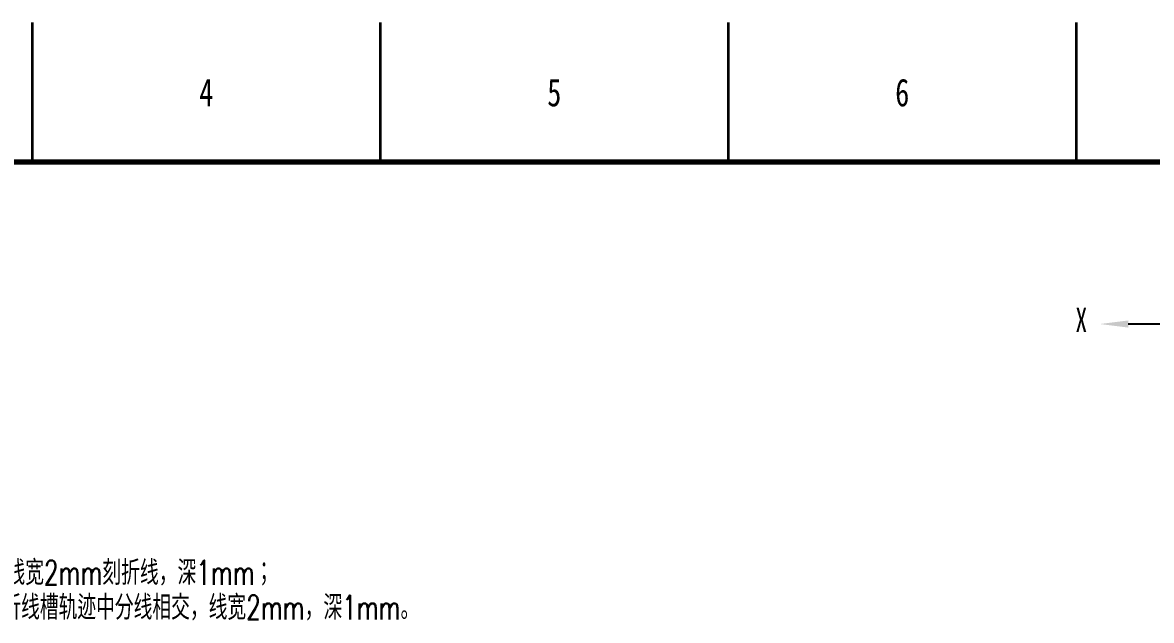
# Model space of a CAD drawing. Header units: millimetres. Extents: x 0 to 841, y 0 to 594.
# Drawn here: x 169.1 to 331.3, y 508.1 to 594 of the extents above; entities that cross this region are included whole.
import ezdxf

# ---------------------------------------------------------------- set-up
doc = ezdxf.new("R2010")
doc.units = ezdxf.units.MM
doc.layers.add('10', color=7, linetype='Continuous')
doc.layers.add('根据设置的颜色创建', color=7, linetype='Continuous', lineweight=25)
doc.styles.add('SLDTEXTSTYLE0', font='TXT', dxfattribs={"width": 0.75})
doc.styles.add('SLDTEXTSTYLE1', font='TXT', dxfattribs={"width": 0.7, "bigfont": 'bigfont'})
doc.styles.add('SLDTEXTSTYLE2', font='TXT', dxfattribs={"width": 0.7})

# ---------------------------------------------------------------- blocks, each defined once
blk = doc.blocks.new('SW_NOTE_0')
at = {"layer": '10', "color": 0, "char_height": 3.5, "attachment_point": 1, "style": 'SLDTEXTSTYLE1'}
for s, insert in [('技术要求：', (0, 4.51)), ('1. 严格按照尺寸加工；', (0, -0.49)), ('2. 去除毛刺、尖角；', (0, -5.49)), ('3. 未注公差等级需满足GB/T1804-m;', (0, -10.49)), ('4. 100#磨砂氧化哑黑;', (0, -15.49)), ('5. 销孔与腰孔与定位销配合公差H7-h8;', (0, -20.49)), ('6. 对于上表面折线槽，标注的点为中分线中点，刻线时依标注点坐标为中心运动，线宽2mm刻折线，深1mm；', (0, -25.49)), ('7. 对于与折线槽相交的7个矩形槽，标注的点为矩形前表面的中心点，其前表面与折线槽轨迹中分线相交，线宽2mm，深1mm。', (0, -30.49))]:
    blk.add_mtext(s, dxfattribs=dict(at, insert=insert))
blk = doc.blocks.new('_Dot')
at = {"color": 0, "linetype": 'ByBlock', "lineweight": -2}
blk.add_line((-0.5, 0), (-1, 0), dxfattribs=at)
at = {"color": 0, "linetype": 'ByBlock', "const_width": 0.5}
blk.add_lwpolyline([(-0.25, 0, 1), (0.25, 0, 1)], format="xyb", close=True, dxfattribs=at)
blk = doc.blocks.new('SW_DATUMORIGIN_0')
at = {"layer": '根据设置的颜色创建', "color": 0}
for p, q in [((0, 0), (0, 1.88)), ((1, 1), (4.63, 1)), ((2.63, 1), (2.63, -17.64)), ((0, -0.12), (-19.97, -0.12))]:
    blk.add_line(p, q, dxfattribs=at)
for points in [[(-24.05, -0.12), (-19.97, -0.63), (-19.97, 0.39)], [(2.63, -21.72), (3.14, -17.64), (2.12, -17.64)]]:
    blk.add_solid(points, dxfattribs=at)
for p in [(0, -0.12, -7.5), (2.63, 1, -7.5)]:
    blk.add_blockref('_Dot', p, dxfattribs=at)
at = {"layer": '根据设置的颜色创建', "color": 0, "char_height": 3.5, "attachment_point": 1, "style": 'SLDTEXTSTYLE2'}
for s, insert in [('0', (1.86, 6.35)), ('X', (-27.55, 2.22)), ('0', (2.23, 2.23)), ('Y', (1.88, -22.88))]:
    blk.add_mtext(s, dxfattribs=dict(at, insert=insert))

msp = doc.modelspace()

# ---------------------------------------------------------------- linework, layer by layer
at = {"color": 7, "linetype": 'Continuous', "lineweight": 35}
for p, q in [((170.5, 574), (170.5, 594)), ((220.5, 574), (220.5, 594)), ((270.5, 574), (270.5, 594)), ((320.5, 574), (320.5, 594))]:
    msp.add_line(p, q, dxfattribs=at)
at = {"color": 7, "linetype": 'Continuous', "lineweight": 70}
msp.add_line((20, 574), (821, 574), dxfattribs=at)

# ---------------------------------------------------------------- block references
at = {"layer": '10'}
msp.add_blockref('SW_NOTE_0', (67.08902673, 542.19480667), dxfattribs=at)
at = {"layer": '根据设置的颜色创建'}
msp.add_blockref('SW_DATUMORIGIN_0', (347.90115896, 550.80249319), dxfattribs=at)

# ---------------------------------------------------------------- texts
at = {"color": 7, "linetype": 'Continuous', "lineweight": 0, "char_height": 3.96875, "attachment_point": 2, "style": 'SLDTEXTSTYLE0'}
for s, insert in [('4', (195.46003695, 585.93716153)), ('5', (245.46003695, 585.93716153)), ('6', (295.46003695, 585.93716153))]:
    msp.add_mtext(s, dxfattribs=dict(at, insert=insert))

doc.saveas('drawing.dxf')
